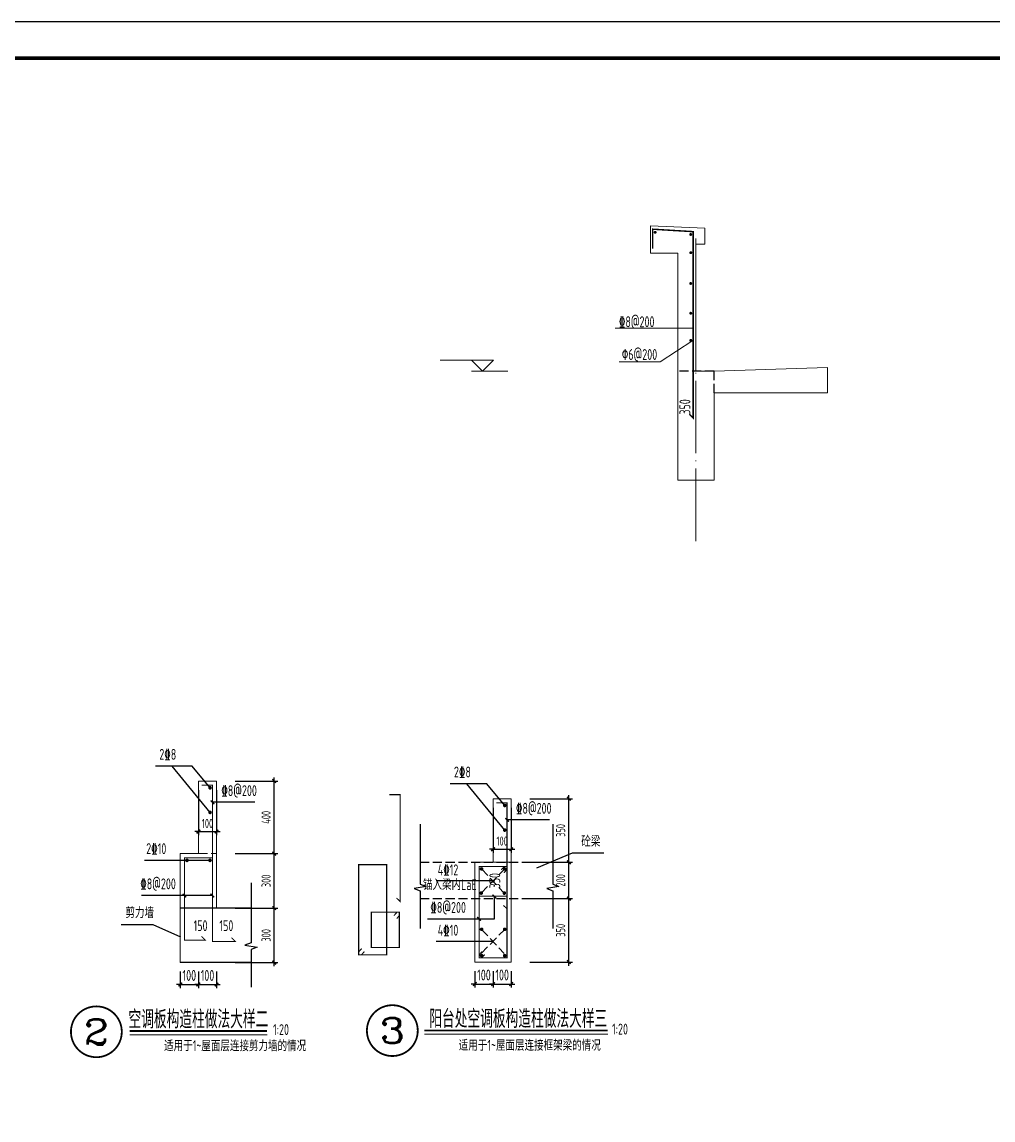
# Model space of a CAD drawing. Extents: x 5874492 to 7194610, y -939842 to -279257.
# Drawn here: x 6602630 to 6629367, y -570501 to -540259 of the extents above; entities that cross this region are included whole.
import ezdxf
from ezdxf.enums import TextEntityAlignment as Align

# ---------------------------------------------------------------- set-up
doc = ezdxf.new("R2010")
doc.units = 0
doc.header["$LTSCALE"] = 1000
doc.linetypes.add('DASH', pattern=[0.35, 0.25, -0.1])
doc.linetypes.add('DOTE', pattern=[2.42, 2, -0.2, 0.02, -0.2])
for name, color, linetype, lineweight in [('A-标注-标高标注', 3, 'Continuous', 15), ('A-轴线-塔楼', 1, 'DOTE', 9), ('COLU_DE', 7, 'Continuous', 0), ('COLU_DE_DIM', 3, 'Continuous', 0), ('COLU_DE_NUM', 7, 'Continuous', 0), ('COLU_DE_REIN', 1, 'Continuous', 0), ('S-墙柱-REIN', 1, 'Continuous', 20), ('S-大样-实线', 2, 'Continuous', 20), ('S-板-大样索引', 3, 'Continuous', 20), ('S-通用-TEXT', 7, 'Continuous', 20)]:
    doc.layers.add(name, color=color, linetype=linetype, lineweight=lineweight)
for name, color, linetype in [('BEAM', 4, 'DASH'), ('BEAM_CON', 2, 'Continuous'), ('DIM_SYMB', 3, 'Continuous'), ('TEXT', 7, 'Continuous'), ('Y-云图图框', 7, 'Continuous'), ('墙柱编号', 4, 'Continuous')]:
    doc.layers.add(name, color=color, linetype=linetype)
doc.styles.add('_YT_Name', font='', dxfattribs={"width": 0.8})
doc.styles.add('_YT_Sign_Text', font='ros.shx', dxfattribs={"width": 0.8, "bigfont": 'hztxt.shx'})
doc.styles.add('_YT_TK_Text', font='ros.shx', dxfattribs={"width": 0.8, "bigfont": 'hztxt.shx'})
doc.styles.add('COMP', font='COMPLEX.shx', dxfattribs={"bigfont": 'GBCBIG.shx'})
doc.styles.get("Standard").update_dxf_attribs({"font": 'gbenor.shx', "bigfont": 'gbcbig.shx'})
doc.styles.add('TSSD_Dimension', font='tssdeng.shx', dxfattribs={"width": 0.7, "bigfont": 'tssdchn.shx'})
doc.styles.add('TSSD_DIMENSION_T3', font='Tssdeng.shx', dxfattribs={"width": 0.7, "bigfont": 'hztxt.shx'})
doc.styles.add('TSSD_Label', font='Tssdeng.shx', dxfattribs={"width": 0.7, "bigfont": 'hztxt.shx'})
doc.styles.add('TSSD_Rein', font='tssdeng.shx', dxfattribs={"width": 0.7, "bigfont": 'hztxt.shx'})
doc.styles.get('_YT_Name').set_extended_font_data('SimHei')
doc.dimstyles.new('TSSD_20_100', dxfattribs={"dimtxt": 250, "dimasz": 100, "dimexe": 100, "dimexo": 250, "dimgap": 100, "dimtad": 1, "dimdec": 0, "dimlfac": 0.2, "dimzin": 0, "dimdsep": 46, "dimtxsty": 'TSSD_Dimension', "dimblk": 'ARCHTICK', "dimcen": 0, "dimdle": 100, "dimclrt": 7, "dimadec": 0, "dimazin": 0, "dimtfac": 1, "dimtdec": 0, "dimtix": 1, "dimtmove": 2, "dimatfit": 3, "dimfxl": 0, "dimtolj": 1, "dimtzin": 0, "dimarcsym": 0})
doc.dimstyles.new('TSSD_20_100$TCH&&100', dxfattribs={"dimtxt": 300, "dimasz": 100, "dimexe": 100, "dimexo": 250, "dimgap": 100, "dimtad": 1, "dimdec": 0, "dimlfac": 0.2, "dimzin": 0, "dimdsep": 46, "dimtxsty": 'TSSD_DIMENSION_T3', "dimblk": 'ARCHTICK', "dimcen": 0, "dimdle": 100, "dimclrt": 7, "dimadec": 0, "dimazin": 0, "dimtfac": 1, "dimtdec": 0, "dimtix": 1, "dimtmove": 2, "dimatfit": 3, "dimfxl": 0, "dimtolj": 1, "dimtzin": 0, "dimarcsym": 0})

# ---------------------------------------------------------------- blocks, each defined once
blk = doc.blocks.new('ECMCTK_A0_横_单行图名-横向图框会签栏-0')
at = {"color": 4}
blk.add_lwpolyline([(0, 0), (1189, 0), (1189, 841), (0, 841)], close=True, dxfattribs=at)
at = {"const_width": 1}
blk.add_lwpolyline([(25, 10), (1179, 10), (1179, 831), (25, 831)], close=True, dxfattribs=at)
at = {"color": 80, "flags": 3}
for tag, height, p in [('YTHQINS', 3, (34.31, 832.5)), ('ECMCKEY', 3, (414.25, 484.67)), ('YTTQINS', 5.62, (1196.03, 12.81)), ('YTBARCODE_T1', 3, (971.21, 4.65)), ('YTFRAME', 3, (904.42, 4.05))]:
    blk.add_attdef(tag, text='', height=height, dxfattribs=at).set_placement(p, align=Align.MIDDLE_CENTER)
at = {"color": 80, "style": '_YT_TK_Text', "width": 0.8, "flags": 3}
for tag, p in [('{姓名五}', (9.62, 809.48)), ('{姓名六}', (14.92, 809.38)), ('{姓名七}', (19.96, 809.48)), ('{姓名八}', (24.7, 809.33)), ('[专业五]', (9.63, 785.25)), ('[专业六]', (14.56, 785.25)), ('[专业七]', (19.49, 785.17)), ('[专业八]', (24.5, 785.09)), ('{姓名一}', (9.73, 733.71)), ('{姓名二}', (14.79, 733.6)), ('{姓名三}', (19.65, 733.65)), ('{姓名四}', (24.75, 733.5)), ('[专业一]', (9.58, 710.09)), ('[专业二]', (14.46, 709.92)), ('[专业三]', (19.63, 709.95)), ('[专业四]', (25, 709.79))]:
    blk.add_attdef(tag, text='', height=3, rotation=90, dxfattribs=at).set_placement(p, align=Align.BOTTOM_LEFT)
at = {"style": '_YT_TK_Text', "width": 0.8}
blk.add_attdef('设计联系电话', text='', height=4, rotation=90, dxfattribs=at).set_placement((16.86, 656.55), align=Align.MIDDLE)
for tag, height, style, width, p in [('工程号', 4, '_YT_Sign_Text', 0.5, (1152.08, 44.12)), ('设计单位', 6, '_YT_Name', 0.8, (971.75, 38.6)), ('证书编号', 4, '_YT_Sign_Text', 0.8, (1056.87, 43.81)), ('审查批准号', 4, '_YT_Sign_Text', 0.8, (1109.06, 43.81)), ('建设单位', 4, '_YT_Sign_Text', 0.8, (1082.96, 36.11)), ('阶段', 4, '_YT_Sign_Text', 0.8, (1152.08, 35.81)), ('项目号', 4, '_YT_Sign_Text', 0.5, (1170.08, 33.72)), ('项目名称', 4, '_YT_Sign_Text', 0.8, (1082.96, 28.11)), ('专业', 4, '_YT_Sign_Text', 0.8, (1152.08, 27.31)), ('图纸编号', 4, '_YT_Sign_Text', 0.5, (1151.93, 19.36)), ('图纸名称', 4.5, '_YT_Name', 0.8, (1083.39, 15.06)), ('出图比例', 4.2, '_YT_Sign_Text', 0.8, (1029.82, 11.78)), ('日期', 4, '_YT_Sign_Text', 0.5, (1151.88, 12.13)), ('版本号', 4, '_YT_Sign_Text', 0.8, (1170.08, 13))]:
    blk.add_attdef(tag, text='', height=height, dxfattribs=dict(style=style, width=width)).set_placement(p, align=Align.CENTER)
at = {"style": '_YT_Sign_Text', "width": 0.8, "flags": 3}
for tag, p, height in [('{审定人}', (953.87, 26.45), 6.24), ('{校对人}', (1006.35, 26.53), 6.24), ('[审定人]', (938.95, 27.81), 4.1), ('[校对人]', (990.23, 27.82), 4.1), ('[审核人]', (939.01, 19.76), 4.1), ('{审核人}', (954.98, 18.44), 6.24), ('[设计人]', (990.47, 20.21), 4.1), ('{设计人}', (1006.48, 18.54), 6.24), ('[项目负责人]', (938.78, 12.01), 4.1), ('{项目负责人}', (956.28, 10.72), 6.24), ('[专业负责人]', (990.74, 11.77), 4.1), ('{专业负责人}', (1006.58, 10.36), 6.24)]:
    blk.add_attdef(tag, p, '', height=height, dxfattribs=at)
at = {"color": 80, "flags": 3}
for tag, p in [('YTBZSIT', (25, 10)), ('EXT_TK_LEFT', (25, 10)), ('YTQRCODE', (899.04, 11.91))]:
    blk.add_attdef(tag, p, '', height=3, dxfattribs=at)
blk = doc.blocks.new('sfdhgfjhgfj')
at = {"layer": 'A-标注-标高标注'}
for p, q in [((6662640.3, -554224.2), (6662348, -554224.2)), ((6662580.3, -554284.2), (6662520.3, -554224.2)), ((6662580.3, -554284.2), (6662640.3, -554224.2)), ((6662720.3, -554284.2), (6662520.3, -554284.2))]:
    blk.add_line(p, q, dxfattribs=at)
at = {"layer": 'A-轴线-塔楼', "ltscale": 0.2}
blk.add_line((6663755.2, -555220.6), (6663755.2, -553553.9), dxfattribs=at)
at = {"layer": 'BEAM', "ltscale": 0.2}
blk.add_lwpolyline([(6663855.2, -554404.2), (6663855.2, -554284.2), (6663655.2, -554284.2)], dxfattribs=at)
at = {"layer": 'S-墙柱-REIN', "const_width": 8}
blk.add_lwpolyline([(6663517.8, -553610.2), (6663517.8, -553502.2), (6663740.5, -553515.6), (6663740.5, -554542.8), (6663719.3, -554521.6)], dxfattribs=at)
at = {"layer": 'S-墙柱-REIN', "ltscale": 0.2, "const_width": 8}
for points in [[(6663535, -553519.3, 1), (6663527, -553519.3, 1)], [(6663731, -553531.2, 1), (6663723, -553531.2, 1)], [(6663731, -553631.6, 1), (6663723, -553631.6, 1)], [(6663731, -553801.2, 1), (6663723, -553801.2, 1)], [(6663731, -553965.1, 1), (6663723, -553965.1, 1)], [(6663731, -554114.6, 1), (6663723, -554114.6, 1)]]:
    blk.add_lwpolyline(points, format="xyb", close=True, dxfattribs=at)
at = {"layer": 'S-大样-实线', "ltscale": 0.5}
blk.add_lwpolyline([(6663655.2, -553634.2), (6663655.2, -554684.2), (6663655.2, -554684.2), (6663655.2, -554784.2), (6663655.2, -554784.2), (6663655.2, -554884.2), (6663855.2, -554884.2), (6663855.2, -554404.2), (6664480.7, -554404.2), (6664480.7, -554264.2), (6663855.2, -554284.2), (6663855.2, -554284.2), (6663755.2, -554284.2), (6663755.2, -553584.2), (6663805.2, -553584.2), (6663805.2, -553496.7), (6663505.2, -553484.2), (6663505.2, -553634.2), (6663655.2, -553634.2)], dxfattribs=at)
at = {"layer": 'S-通用-TEXT', "ltscale": 0.2}
for p, q in [((6663740.5, -554047.9, 0), (6663310.9, -554047.9, 0)), ((6663559.5, -554232.2), (6663738.3, -554114.6, 0)), ((6663559.5, -554232.2), (6663332.4, -554232.2))]:
    blk.add_line(p, q, dxfattribs=at)
at = {"layer": 'S-通用-TEXT', "style": 'TSSD_Rein', "width": 0.7}
for s, p in [('\x848@200', (6663331.2, -554042)), ('\x826@200', (6663347.4, -554222.3))]:
    blk.add_text(s, height=60, dxfattribs=at).set_placement(p)
blk.add_text('350', height=60, rotation=90, dxfattribs=at).set_placement((6663724.8, -554523.4))
blk = doc.blocks.new('_ArchTick')
at = {"color": 0, "linetype": 'ByBlock', "const_width": 0.4}
blk.add_lwpolyline([(-0.5, -0.5), (0.5, 0.5)], dxfattribs=at)
blk = doc.blocks.new('*D2332')
at = {"layer": 'COLU_DE_DIM', "color": 0, "lineweight": -2, "transparency": 16777216}
for p, q in [((3135, 7430), (4311, 7430)), ((4211, 5330), (4211, 7530)), ((3135, 5430), (4311, 5430))]:
    blk.add_line(p, q, dxfattribs=at)
at = {"layer": 'Defpoints', "color": 0, "transparency": 16777216}
for p in [(2885, 7430), (4211, 7430), (2885, 5430)]:
    blk.add_point(p, dxfattribs=at)
at = {"layer": 'COLU_DE_DIM', "color": 0, "lineweight": -2, "transparency": 16777216, "xscale": 100, "yscale": 100, "zscale": 100}
for p, rotation in [((4211, 7430), 90), ((4211, 5430), 270)]:
    blk.add_blockref('_ArchTick', p, dxfattribs=dict(at, rotation=rotation))
at = {"layer": 'COLU_DE_DIM', "color": 7, "transparency": 16777216, "insert": (3986, 6430), "char_height": 250, "attachment_point": 5, "rotation": 90, "style": 'TSSD_Dimension'}
blk.add_mtext('\\A1;400', dxfattribs=at)
blk = doc.blocks.new('*D2333')
at = {"layer": 'COLU_DE_DIM', "color": 0, "lineweight": -2, "transparency": 16777216}
for p, q in [((1623, 2180), (1623, 1725)), ((2123, 2180), (2123, 1725)), ((1623, 1825), (1523, 1825)), ((1623, 1825), (2123, 1825)), ((2123, 1825), (2223, 1825))]:
    blk.add_line(p, q, dxfattribs=at)
at = {"layer": 'Defpoints', "color": 0, "transparency": 16777216}
for p in [(1623, 2430), (2123, 2430), (2123, 1825)]:
    blk.add_point(p, dxfattribs=at)
at = {"layer": 'COLU_DE_DIM', "color": 0, "lineweight": -2, "transparency": 16777216, "xscale": 100, "yscale": 100, "zscale": 100}
blk.add_blockref('_ArchTick', (1623, 1825), dxfattribs=at)
at = {"layer": 'COLU_DE_DIM', "color": 0, "lineweight": -2, "transparency": 16777216, "xscale": 100, "yscale": 100, "zscale": 100, "rotation": 180}
blk.add_blockref('_ArchTick', (2123, 1825), dxfattribs=at)
at = {"layer": 'COLU_DE_DIM', "color": 7, "transparency": 16777216, "insert": (1873, 2075), "char_height": 300, "attachment_point": 5, "style": 'TSSD_DIMENSION_T3'}
blk.add_mtext('\\A1;100', dxfattribs=at)
blk = doc.blocks.new('*D2334')
at = {"layer": 'COLU_DE_DIM', "color": 0, "lineweight": -2, "transparency": 16777216}
for p, q in [((2123, 2180), (2123, 1725)), ((2623, 2180), (2623, 1725)), ((2123, 1825), (2023, 1825)), ((2123, 1825), (2623, 1825)), ((2623, 1825), (2723, 1825))]:
    blk.add_line(p, q, dxfattribs=at)
at = {"layer": 'Defpoints', "color": 0, "transparency": 16777216}
for p in [(2123, 2430), (2623, 2430), (2623, 1825)]:
    blk.add_point(p, dxfattribs=at)
at = {"layer": 'COLU_DE_DIM', "color": 0, "lineweight": -2, "transparency": 16777216, "xscale": 100, "yscale": 100, "zscale": 100}
blk.add_blockref('_ArchTick', (2123, 1825), dxfattribs=at)
at = {"layer": 'COLU_DE_DIM', "color": 0, "lineweight": -2, "transparency": 16777216, "xscale": 100, "yscale": 100, "zscale": 100, "rotation": 180}
blk.add_blockref('_ArchTick', (2623, 1825), dxfattribs=at)
at = {"layer": 'COLU_DE_DIM', "color": 7, "transparency": 16777216, "insert": (2373, 2075), "char_height": 300, "attachment_point": 5, "style": 'TSSD_DIMENSION_T3'}
blk.add_mtext('\\A1;100', dxfattribs=at)
blk = doc.blocks.new('*D2335')
at = {"layer": 'COLU_DE_DIM', "color": 0, "lineweight": -2, "transparency": 16777216}
for p, q in [((4211, 3830), (4211, 5530)), ((3135, 5430), (4311, 5430)), ((3135, 3930), (4311, 3930))]:
    blk.add_line(p, q, dxfattribs=at)
at = {"layer": 'Defpoints', "color": 0, "transparency": 16777216}
for p in [(2885, 5430), (4211, 5430), (2885, 3930)]:
    blk.add_point(p, dxfattribs=at)
at = {"layer": 'COLU_DE_DIM', "color": 0, "lineweight": -2, "transparency": 16777216, "xscale": 100, "yscale": 100, "zscale": 100}
for p, rotation in [((4211, 5430), 90), ((4211, 3930), 270)]:
    blk.add_blockref('_ArchTick', p, dxfattribs=dict(at, rotation=rotation))
at = {"layer": 'COLU_DE_DIM', "color": 7, "transparency": 16777216, "insert": (3986, 4680), "char_height": 250, "attachment_point": 5, "rotation": 90, "style": 'TSSD_Dimension'}
blk.add_mtext('\\A1;300', dxfattribs=at)
blk = doc.blocks.new('*D2336')
at = {"layer": 'COLU_DE_DIM', "color": 0, "lineweight": -2, "transparency": 16777216}
for p, q in [((4211, 2330), (4211, 4030)), ((3135, 3930), (4311, 3930)), ((3135, 2430), (4311, 2430))]:
    blk.add_line(p, q, dxfattribs=at)
at = {"layer": 'Defpoints', "color": 0, "transparency": 16777216}
for p in [(2885, 3930), (4211, 3930), (2885, 2430)]:
    blk.add_point(p, dxfattribs=at)
at = {"layer": 'COLU_DE_DIM', "color": 0, "lineweight": -2, "transparency": 16777216, "xscale": 100, "yscale": 100, "zscale": 100}
for p, rotation in [((4211, 3930), 90), ((4211, 2430), 270)]:
    blk.add_blockref('_ArchTick', p, dxfattribs=dict(at, rotation=rotation))
at = {"layer": 'COLU_DE_DIM', "color": 7, "transparency": 16777216, "insert": (3986, 3180), "char_height": 250, "attachment_point": 5, "rotation": 90, "style": 'TSSD_Dimension'}
blk.add_mtext('\\A1;300', dxfattribs=at)
blk = doc.blocks.new('*D2337')
at = {"layer": 'COLU_DE_DIM', "color": 0, "lineweight": -2, "transparency": 16777216}
for p, q in [((2123, 7180), (2123, 5937)), ((2623, 7180), (2623, 5937)), ((2123, 6037), (2023, 6037)), ((2123, 6037), (2623, 6037)), ((2623, 6037), (2723, 6037))]:
    blk.add_line(p, q, dxfattribs=at)
at = {"layer": 'Defpoints', "color": 0, "transparency": 16777216}
for p in [(2123, 7430), (2623, 7430), (2623, 6037)]:
    blk.add_point(p, dxfattribs=at)
at = {"layer": 'COLU_DE_DIM', "color": 0, "lineweight": -2, "transparency": 16777216, "xscale": 100, "yscale": 100, "zscale": 100}
blk.add_blockref('_ArchTick', (2123, 6037), dxfattribs=at)
at = {"layer": 'COLU_DE_DIM', "color": 0, "lineweight": -2, "transparency": 16777216, "xscale": 100, "yscale": 100, "zscale": 100, "rotation": 180}
blk.add_blockref('_ArchTick', (2623, 6037), dxfattribs=at)
at = {"layer": 'COLU_DE_DIM', "color": 7, "transparency": 16777216, "insert": (2373, 6262), "char_height": 250, "attachment_point": 5, "style": 'TSSD_Dimension'}
blk.add_mtext('\\A1;100', dxfattribs=at)
blk = doc.blocks.new('_INDEX1')
at = {"const_width": 0.035}
blk.add_lwpolyline([(-0.5, 0, 1), (0.5, 0, 1)], format="xyb", close=True, dxfattribs=at)
at = {"style": 'COMP', "width": 2.333333}
blk.add_attdef('1', text='', height=0.5, dxfattribs=at).set_placement((-0.25, -0.25), (0.25, -0.25), align=Align.FIT)
blk = doc.blocks.new('*D2338')
at = {"layer": 'COLU_DE_DIM', "color": 0, "lineweight": -2, "transparency": 16777216}
for p, q in [((6617688, -563500), (6617688, -561550)), ((6616613, -561650), (6617788, -561650)), ((6616613, -563400), (6617788, -563400))]:
    blk.add_line(p, q, dxfattribs=at)
at = {"layer": 'Defpoints', "color": 0, "transparency": 16777216}
for p in [(6616363, -561650), (6617688, -561650), (6616363, -563400)]:
    blk.add_point(p, dxfattribs=at)
at = {"layer": 'COLU_DE_DIM', "color": 0, "lineweight": -2, "transparency": 16777216, "xscale": 100, "yscale": 100, "zscale": 100}
for p, rotation in [((6617688, -561650), 90), ((6617688, -563400), 270)]:
    blk.add_blockref('_ArchTick', p, dxfattribs=dict(at, rotation=rotation))
at = {"layer": 'COLU_DE_DIM', "color": 7, "transparency": 16777216, "insert": (6617463, -562525), "char_height": 250, "attachment_point": 5, "rotation": 90, "style": 'TSSD_Dimension'}
blk.add_mtext('\\A1;350', dxfattribs=at)
blk = doc.blocks.new('*D2339')
at = {"layer": 'COLU_DE_DIM', "color": 0, "lineweight": -2, "transparency": 16777216}
for p, q in [((6615101, -566400), (6615101, -566855)), ((6615601, -566400), (6615601, -566855)), ((6615101, -566755), (6615001, -566755)), ((6615101, -566755), (6615601, -566755)), ((6615601, -566755), (6615701, -566755))]:
    blk.add_line(p, q, dxfattribs=at)
at = {"layer": 'Defpoints', "color": 0, "transparency": 16777216}
for p in [(6615101, -566150), (6615601, -566150), (6615601, -566755)]:
    blk.add_point(p, dxfattribs=at)
at = {"layer": 'COLU_DE_DIM', "color": 0, "lineweight": -2, "transparency": 16777216, "xscale": 100, "yscale": 100, "zscale": 100}
blk.add_blockref('_ArchTick', (6615101, -566755), dxfattribs=at)
at = {"layer": 'COLU_DE_DIM', "color": 0, "lineweight": -2, "transparency": 16777216, "xscale": 100, "yscale": 100, "zscale": 100, "rotation": 180}
blk.add_blockref('_ArchTick', (6615601, -566755), dxfattribs=at)
at = {"layer": 'COLU_DE_DIM', "color": 7, "transparency": 16777216, "insert": (6615351, -566505), "char_height": 300, "attachment_point": 5, "style": 'TSSD_DIMENSION_T3'}
blk.add_mtext('\\A1;100', dxfattribs=at)
blk = doc.blocks.new('*D2340')
at = {"layer": 'COLU_DE_DIM', "color": 0, "lineweight": -2, "transparency": 16777216}
for p, q in [((6615601, -566400), (6615601, -566855)), ((6616101, -566400), (6616101, -566855)), ((6615601, -566755), (6615501, -566755)), ((6615601, -566755), (6616101, -566755)), ((6616101, -566755), (6616201, -566755))]:
    blk.add_line(p, q, dxfattribs=at)
at = {"layer": 'Defpoints', "color": 0, "transparency": 16777216}
for p in [(6615601, -566150), (6616101, -566150), (6616101, -566755)]:
    blk.add_point(p, dxfattribs=at)
at = {"layer": 'COLU_DE_DIM', "color": 0, "lineweight": -2, "transparency": 16777216, "xscale": 100, "yscale": 100, "zscale": 100}
blk.add_blockref('_ArchTick', (6615601, -566755), dxfattribs=at)
at = {"layer": 'COLU_DE_DIM', "color": 0, "lineweight": -2, "transparency": 16777216, "xscale": 100, "yscale": 100, "zscale": 100, "rotation": 180}
blk.add_blockref('_ArchTick', (6616101, -566755), dxfattribs=at)
at = {"layer": 'COLU_DE_DIM', "color": 7, "transparency": 16777216, "insert": (6615851, -566505), "char_height": 300, "attachment_point": 5, "style": 'TSSD_DIMENSION_T3'}
blk.add_mtext('\\A1;100', dxfattribs=at)
blk = doc.blocks.new('*D2341')
at = {"layer": 'COLU_DE_DIM', "color": 0, "lineweight": -2, "transparency": 16777216}
for p, q in [((6616613, -563400), (6617788, -563400)), ((6617688, -564500), (6617688, -563300)), ((6616613, -564400), (6617788, -564400))]:
    blk.add_line(p, q, dxfattribs=at)
at = {"layer": 'Defpoints', "color": 0, "transparency": 16777216}
for p in [(6616363, -563400), (6617688, -563400), (6616363, -564400)]:
    blk.add_point(p, dxfattribs=at)
at = {"layer": 'COLU_DE_DIM', "color": 0, "lineweight": -2, "transparency": 16777216, "xscale": 100, "yscale": 100, "zscale": 100}
for p, rotation in [((6617688, -563400), 90), ((6617688, -564400), 270)]:
    blk.add_blockref('_ArchTick', p, dxfattribs=dict(at, rotation=rotation))
at = {"layer": 'COLU_DE_DIM', "color": 7, "transparency": 16777216, "insert": (6617463, -563900), "char_height": 250, "attachment_point": 5, "rotation": 90, "style": 'TSSD_Dimension'}
blk.add_mtext('\\A1;200', dxfattribs=at)
blk = doc.blocks.new('*D2342')
at = {"layer": 'COLU_DE_DIM', "color": 0, "lineweight": -2, "transparency": 16777216}
for p, q in [((6617688, -566250), (6617688, -564300)), ((6616613, -564400), (6617788, -564400)), ((6616613, -566150), (6617788, -566150))]:
    blk.add_line(p, q, dxfattribs=at)
at = {"layer": 'Defpoints', "color": 0, "transparency": 16777216}
for p in [(6616363, -564400), (6617688, -564400), (6616363, -566150)]:
    blk.add_point(p, dxfattribs=at)
at = {"layer": 'COLU_DE_DIM', "color": 0, "lineweight": -2, "transparency": 16777216, "xscale": 100, "yscale": 100, "zscale": 100}
for p, rotation in [((6617688, -564400), 90), ((6617688, -566150), 270)]:
    blk.add_blockref('_ArchTick', p, dxfattribs=dict(at, rotation=rotation))
at = {"layer": 'COLU_DE_DIM', "color": 7, "transparency": 16777216, "insert": (6617463, -565275), "char_height": 250, "attachment_point": 5, "rotation": 90, "style": 'TSSD_Dimension'}
blk.add_mtext('\\A1;350', dxfattribs=at)
blk = doc.blocks.new('*D2343')
at = {"layer": 'COLU_DE_DIM', "color": 0, "lineweight": -2, "transparency": 16777216}
for p, q in [((6615601, -561900), (6615601, -563143)), ((6616101, -561900), (6616101, -563143)), ((6615601, -563043), (6615501, -563043)), ((6615601, -563043), (6616101, -563043)), ((6616101, -563043), (6616201, -563043))]:
    blk.add_line(p, q, dxfattribs=at)
at = {"layer": 'Defpoints', "color": 0, "transparency": 16777216}
for p in [(6615601, -561650), (6616101, -561650), (6616101, -563043)]:
    blk.add_point(p, dxfattribs=at)
at = {"layer": 'COLU_DE_DIM', "color": 0, "lineweight": -2, "transparency": 16777216, "xscale": 100, "yscale": 100, "zscale": 100}
blk.add_blockref('_ArchTick', (6615601, -563043), dxfattribs=at)
at = {"layer": 'COLU_DE_DIM', "color": 0, "lineweight": -2, "transparency": 16777216, "xscale": 100, "yscale": 100, "zscale": 100, "rotation": 180}
blk.add_blockref('_ArchTick', (6616101, -563043), dxfattribs=at)
at = {"layer": 'COLU_DE_DIM', "color": 7, "transparency": 16777216, "insert": (6615851, -562818), "char_height": 250, "attachment_point": 5, "style": 'TSSD_Dimension'}
blk.add_mtext('\\A1;100', dxfattribs=at)
blk = doc.blocks.new('20200317.20593440')
at = {"layer": 'BEAM_CON'}
for points in [[(3571.9, 3930), (1623, 3930)], [(3571.9, 2430), (1623, 2430)]]:
    blk.add_lwpolyline(points, dxfattribs=at)
at = {"layer": 'COLU_DE'}
for points in [[(2123, 7430), (2123, 5430), (1623, 5430)], [(2623, 3930), (2623, 7430), (2123, 7430)], [(1623, 5430), (1623, 2430)]]:
    blk.add_lwpolyline(points, dxfattribs=at)
at = {"layer": 'COLU_DE', "linetype": 'DASH'}
blk.add_lwpolyline([(2123, 5430), (2623, 5430)], dxfattribs=at)
at = {"layer": 'COLU_DE_NUM'}
blk.add_line((232.6, 443.3), (4014.5, 443.3), dxfattribs=at)
at = {"layer": 'COLU_DE_NUM', "const_width": 50}
blk.add_lwpolyline([(232.6, 543.3), (4014.5, 543.3)], dxfattribs=at)
at = {"layer": 'COLU_DE_REIN', "const_width": 30}
for points in [[(2209.4, 7315), (2508, 7315), (2508, 3007.6), (3140.7, 3007.6), (3034.6, 3113.7)], [(2508, 5315), (1738, 5315), (1738, 3047.8), (2312.1, 3047.8), (2206, 3153.9)]]:
    blk.add_lwpolyline(points, dxfattribs=at)
at = {"layer": 'COLU_DE_REIN', "const_width": 50, "flags": 128}
for points in [[(2418, 7243.8, 1), (2468, 7243.8, 1)], [(2418, 6565, 1), (2468, 6565, 1)], [(1781.7, 5244.4, 1), (1831.7, 5244.4, 1)], [(2418.2, 5244.4, 1), (2468.2, 5244.4, 1)]]:
    blk.add_lwpolyline(points, format="xyb", close=True, dxfattribs=at)
at = {"layer": 'DIM_SYMB'}
blk.add_lwpolyline([(3571.9, 4624.7), (3571.9, 2971.5), (3403.9, 2910.4), (3739.9, 2851.1), (3571.9, 2791.5), (3571.9, 1751.2)], dxfattribs=at)
at = {"layer": '墙柱编号', "flags": 128}
for points in [[(1955.4, 7841.8), (1955.4, 7841.8), (943.2, 7841.8)], [(2443, 6565), (1401.9, 7841.8)], [(2443, 7243.8), (1955.4, 7841.8)], [(3676.4, 6843.3), (3676.4, 6843.3), (2494.2, 6843.3)], [(2443.2, 5244.4), (2443.2, 5244.4), (635.6, 5244.4)], [(2508, 4275.8), (556.1, 4275.8)], [(0, 3482), (865.4, 3482)]]:
    blk.add_lwpolyline(points, dxfattribs=at)
at = {"layer": '墙柱编号', "ltscale": 0.2}
blk.add_lwpolyline([(865.4, 3482), (1631, 3137.3)], dxfattribs=at)
at = {"layer": 'COLU_DE_DIM', "xscale": 100, "yscale": 100, "zscale": 100, "rotation": 270}
for p in [(2508, 6843.3), (1738, 4275.8), (2508, 4275.8)]:
    blk.add_blockref('_ArchTick', p, dxfattribs=at)
at = {"layer": 'COLU_DE_NUM', "style": 'TSSD_Label', "width": 0.7}
blk.add_text('空调板构造柱做法大样二', height=500, dxfattribs=at).set_placement((2123, 894), align=Align.MIDDLE)
blk.add_text('1:20', height=300, dxfattribs=at).set_placement((4177.2, 434.5))
at = {"layer": 'TEXT', "color": 3, "style": 'TSSD_Rein', "width": 0.7}
blk.add_text('适用于1~屋面层连接剪力墙的情况', height=300, dxfattribs=at).set_placement((1178.6, -11.8))
at = {"layer": '墙柱编号', "style": 'TSSD_Rein', "width": 0.7}
for s, p in [('2\x848', (1280.1, 7924.3)), ('\x848@200', (3243.1, 6925.8)), ('2\x8410', (962.9, 5326.9)), ('\x848@200', (1011.6, 4358.3)), ('剪力墙', (507.6, 3564.5)), ('150', (2183.1, 3206.4)), ('150', (2892.9, 3206.4))]:
    blk.add_text(s, height=300, dxfattribs=at).set_placement(p, align=Align.BOTTOM_CENTER)
at = {"layer": 'COLU_DE_DIM'}
for p1, p2, distance, dimstyle, picture, middle in [((2123, 7430), (2623, 7430), -1392.7, 'TSSD_20_100', '*D2337', (2373, 6262.3)), ((2884.9, 5430), (2884.9, 7430), -1325.6, 'TSSD_20_100', '*D2332', (3985.5, 6430)), ((2884.9, 3930), (2884.9, 5430), -1325.6, 'TSSD_20_100', '*D2335', (3985.5, 4680)), ((2884.9, 2430), (2884.9, 3930), -1325.6, 'TSSD_20_100', '*D2336', (3985.5, 3180)), ((2123, 2430), (2623, 2430), -605, 'TSSD_20_100$TCH&&100', '*D2334', (2373, 2074.9))]:
    dim = blk.add_aligned_dim(p1=p1, p2=p2, distance=distance, dimstyle=dimstyle, dxfattribs=at)
    dim.commit()
    dim.dimension.update_dxf_attribs({"geometry": picture, "text_midpoint": middle})
dim = blk.add_aligned_dim(p1=(1623, 2430), p2=(2123, 2430), distance=-605, text='100', dimstyle='TSSD_20_100$TCH&&100', dxfattribs=at)
dim.commit()
dim.dimension.update_dxf_attribs({"geometry": '*D2333', "text_midpoint": (1873, 2074.9)})

msp = doc.modelspace()

# ---------------------------------------------------------------- linework, layer by layer
at = {"layer": 'BEAM'}
for points in [[(6613594.9, -563400.4), (6617245.1, -563400.4)], [(6613594.9, -564400.4), (6617245.1, -564400.4)]]:
    msp.add_lwpolyline(points, dxfattribs=at)
at = {"layer": 'COLU_DE'}
for points in [[(6615100.6, -563400.4), (6615100.6, -566150.4), (6616100.6, -566150.4), (6616100.6, -561650.4), (6615600.6, -561650.4)], [(6615600.6, -561650.4), (6615600.6, -563400.4), (6615100.6, -563400.4)]]:
    msp.add_lwpolyline(points, dxfattribs=at)
at = {"layer": 'COLU_DE', "linetype": 'DASH'}
msp.add_lwpolyline([(6615600.6, -563400.4), (6616100.6, -563400.4)], dxfattribs=at)
at = {"layer": 'COLU_DE_NUM'}
msp.add_line((6613710.2, -568137), (6618760.3, -568137), dxfattribs=at)
at = {"layer": 'COLU_DE_NUM', "const_width": 50}
msp.add_lwpolyline([(6613710.2, -568037), (6618760.3, -568037)], dxfattribs=at)
at = {"layer": 'COLU_DE_REIN', "const_width": 30}
for points in [[(6612743, -561540.5), (6613041.6, -561540.5), (6613041.6, -564480.2), (6612944, -564387.2)], [(6615687, -561765.4), (6615985.6, -561765.4), (6615985.6, -564683.3), (6615888, -564590.3)], [(6615827.9, -563607.8), (6615908.6, -563515.4)], [(6615903, -563689.9), (6615983.7, -563597.4)], [(6612872.1, -564871.5), (6612952.8, -564779)], [(6612947.2, -564953.5), (6613027.9, -564861.1)], [(6611901.6, -565871.5), (6611982.3, -565779)], [(6611976.7, -565953.5), (6612057.4, -565861)], [(6615215.6, -565953.3), (6615296.3, -565860.8)], [(6615290.7, -566035.4), (6615371.5, -565942.9)]]:
    msp.add_lwpolyline(points, dxfattribs=at)
at = {"layer": 'COLU_DE_REIN', "const_width": 50, "flags": 128}
for points in [[(6615895.6, -561836.5, 1), (6615945.6, -561836.5, 1)], [(6615895.6, -562515.4, 1), (6615945.6, -562515.4, 1)], [(6615259.3, -563585.9, 1), (6615309.3, -563585.9, 1)], [(6615895.7, -563585.9, 1), (6615945.7, -563585.9, 1)], [(6615249.4, -564250.5, 1), (6615299.4, -564250.5, 1)], [(6615885.9, -564250.5, 1), (6615935.9, -564250.5, 1)], [(6615259.3, -565248.5, 1), (6615309.3, -565248.5, 1)], [(6615895.7, -565248.5, 1), (6615945.7, -565248.5, 1)], [(6615259.3, -565973.1, 1), (6615309.3, -565973.1, 1)], [(6615895.7, -565973.1, 1), (6615945.7, -565973.1, 1)]]:
    msp.add_lwpolyline(points, format="xyb", close=True, dxfattribs=at)
at = {"layer": 'COLU_DE_REIN', "const_width": 30}
for points in [[(6611901.6, -563468.2), (6612671.6, -563468.2), (6612671.6, -565953.5), (6611901.6, -565953.5)], [(6615215.6, -563515.4), (6615985.6, -563515.4), (6615985.6, -566035.4), (6615215.6, -566035.4)], [(6615215.6, -563515.4), (6615985.6, -563515.4), (6615985.6, -564337), (6615215.6, -564337)], [(6612249.6, -564779), (6613019.6, -564779), (6613019.6, -565750.7), (6612249.6, -565750.7)]]:
    msp.add_lwpolyline(points, close=True, dxfattribs=at)
at = {"layer": 'DIM_SYMB'}
for points in [[(6613594.9, -562352.4), (6613594.9, -564005.5), (6613762.9, -564066.7), (6613426.9, -564125.9), (6613594.9, -564185.5), (6613594.9, -565225.9)], [(6617245.1, -562352.4), (6617245.1, -564005.5), (6617413.1, -564066.7), (6617077.1, -564125.9), (6617245.1, -564185.5), (6617245.1, -565225.9)]]:
    msp.add_lwpolyline(points, dxfattribs=at)
at = {"layer": '墙柱编号', "flags": 128}
for points in [[(6615433, -561238.5), (6615433, -561238.5), (6614420.8, -561238.5)], [(6615920.6, -562515.4), (6614879.5, -561238.5)], [(6615920.6, -561836.5), (6615433, -561238.5)], [(6617154, -562237), (6617154, -562237), (6615971.8, -562237)], [(6616810, -563553.3), (6617785.9, -563145.5), (6618651.2, -563145.5)], [(6615602.5, -563917.1), (6615602.5, -563917.1), (6614033.6, -563917.1)], [(6615634.9, -564337), (6615634.9, -564968.1), (6613799.8, -564968.1)], [(6615602.5, -565579.6), (6615602.5, -565579.6), (6614033.6, -565579.6)]]:
    msp.add_lwpolyline(points, dxfattribs=at)
at = {"layer": '墙柱编号', "linetype": 'DASH', "flags": 128}
for points in [[(6615274.4, -564250.5), (6615920.7, -563585.9)], [(6615284.3, -563585.9), (6615910.9, -564250.5)], [(6615274.4, -565913.1), (6615920.7, -565248.5)], [(6615284.3, -565248.5), (6615910.9, -565913.1)]]:
    msp.add_lwpolyline(points, dxfattribs=at)

# ---------------------------------------------------------------- block references
at = {"xscale": 5, "yscale": 5, "zscale": 5}
msp.add_blockref('sfdhgfjhgfj', (-26697591, 2221544.2), dxfattribs=at)
at = {"layer": 'COLU_DE_DIM', "xscale": 100, "yscale": 100, "zscale": 100, "rotation": 270}
for p in [(6615985.6, -562237), (6615634.9, -564344.9), (6615215.6, -564959.5)]:
    msp.add_blockref('_ArchTick', p, dxfattribs=at)
at = {"layer": 'S-板-大样索引'}
ref = msp.add_blockref('_INDEX1', (6612827.3, -568037.7), dxfattribs=dict(at, xscale=-1400, yscale=1400, zscale=1400))
ref.add_attrib('1', '3', dxfattribs={"layer": '0', "color": 7, "height": 700, "style": 'COMP', "width": 1.5}).set_placement((6612477.3, -568387.7), (6613177.3, -568387.7), align=Align.FIT)
ref = msp.add_blockref('_INDEX1', (6604678.4, -568070.2), dxfattribs=dict(at, xscale=-1400, yscale=1400, zscale=1400))
ref.add_attrib('1', '2', dxfattribs={"layer": '0', "color": 7, "height": 700, "style": 'COMP', "width": 1.5}).set_placement((6604328.4, -568420.2), (6605028.4, -568420.2), align=Align.FIT)
at = {"layer": 'Y-云图图框', "xscale": 100, "yscale": 100, "zscale": 100}
msp.add_blockref('ECMCTK_A0_横_单行图名-横向图框会签栏-0', (6572030.5, -624359), dxfattribs=at)
at = {"layer": '墙柱编号', "ltscale": 0.2}
msp.add_blockref('20200317.20593440', (6605365, -568593.7), dxfattribs=at)

# ---------------------------------------------------------------- texts
at = {"layer": 'COLU_DE_NUM', "style": 'TSSD_Label', "width": 0.7}
msp.add_text('阳台处空调板构造柱做法大样三', height=500, dxfattribs=at).set_placement((6616295.4, -567686.4), align=Align.MIDDLE)
msp.add_text('1:20', height=300, dxfattribs=at).set_placement((6618876.2, -568145.8))
at = {"layer": 'TEXT', "color": 3, "style": 'TSSD_Rein', "width": 0.7}
msp.add_text('适用于1~屋面层连接框架梁的情况', height=300, dxfattribs=at).set_placement((6614656.2, -568592.1))
at = {"layer": '墙柱编号', "style": 'TSSD_Rein', "width": 0.7}
for s, p in [('2\x848', (6614757.7, -561156)), ('\x848@200', (6616720.7, -562154.5)), ('砼梁', (6618293.5, -563063)), ('4\x8412', (6614360.9, -563850.5)), ('锚入梁内LaE', (6614409.9, -564258.3)), ('\x848@200', (6614364.5, -564885.6)), ('4\x8410', (6614360.9, -565513.1))]:
    msp.add_text(s, height=300, dxfattribs=at).set_placement(p, align=Align.BOTTOM_CENTER)
msp.add_text('350', height=300, rotation=90, dxfattribs=at).set_placement((6615889, -563909.8), align=Align.BOTTOM_CENTER)

# ---------------------------------------------------------------- dimensions: what is measured, and where the dimension line sits
at = {"layer": 'COLU_DE_DIM'}
for p1, p2, distance, dimstyle, picture, middle in [((6616362.5, -563400.4), (6616362.5, -561650.4), -1325.6, 'TSSD_20_100', '*D2338', (6617463.1, -562525.4)), ((6615600.6, -561650.4), (6616100.6, -561650.4), -1392.7, 'TSSD_20_100', '*D2343', (6615850.6, -562818.1)), ((6616362.5, -564400.4), (6616362.5, -563400.4), -1325.6, 'TSSD_20_100', '*D2341', (6617463.1, -563900.4)), ((6616362.5, -566150.4), (6616362.5, -564400.4), -1325.6, 'TSSD_20_100', '*D2342', (6617463.1, -565275.4)), ((6615600.6, -566150.4), (6616100.6, -566150.4), -605, 'TSSD_20_100$TCH&&100', '*D2340', (6615850.6, -566505.4))]:
    dim = msp.add_aligned_dim(p1=p1, p2=p2, distance=distance, dimstyle=dimstyle, dxfattribs=at)
    dim.commit()
    dim.dimension.update_dxf_attribs({"geometry": picture, "text_midpoint": middle})
dim = msp.add_aligned_dim(p1=(6615100.6, -566150.4), p2=(6615600.6, -566150.4), distance=-605, text='100', dimstyle='TSSD_20_100$TCH&&100', dxfattribs=at)
dim.commit()
dim.dimension.update_dxf_attribs({"geometry": '*D2339', "text_midpoint": (6615350.6, -566505.4)})

doc.saveas('drawing.dxf')
